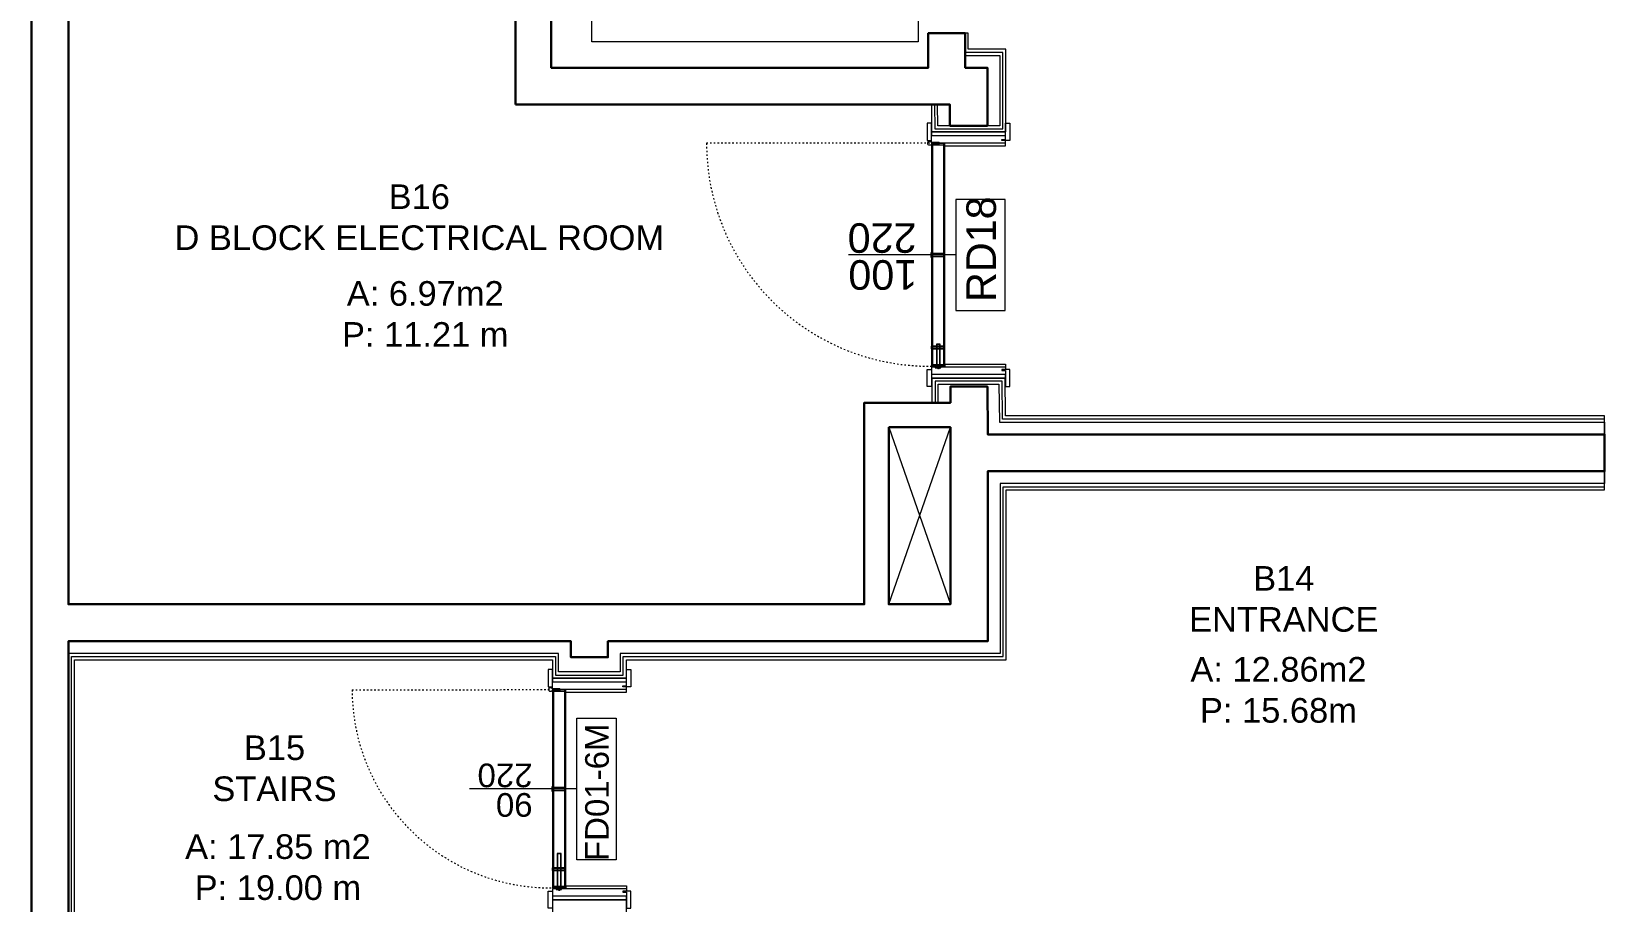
# Model space of a CAD drawing. Header units: centimetres. Extents: x 118932 to 154602, y -32682 to -23521.
# Drawn here: x 126777 to 127416, y -26577 to -26223 of the extents above; entities that cross this region are included whole.
import ezdxf

# ---------------------------------------------------------------- set-up
doc = ezdxf.new("R2010")
doc.units = ezdxf.units.CM
doc.header["$LTSCALE"] = 50
doc.header["$MEASUREMENT"] = 0
doc.linetypes.add('ACAD_ISO03W100', pattern=[30, 12, -18])
for name, color, linetype, lineweight, true_color in [('GEN_00_BL_Yazı', 7, 'Continuous', 0, 0x4f5250), ('GEN_00_BL_Ölçü Dış', 7, 'Continuous', 5, 0x766a5e), ('GEN_02_TF_Asansör', 7, 'Continuous', 13, 0xc4618c), ('GEN_02_TF_Kapı', 7, 'Continuous', 9, 0x4a3526), ('GEN_05_ML_Ahşap', 7, 'Continuous', 9, 0x745e3d), ('GEN_05_ML_Alçıpan_giydirme', 7, 'Continuous', 18, 0x7ebab5), ('GEN_06_GR_İnce', 7, 'Continuous', 13, 0xb0b0a9), ('KALACAK DUVARLAR', 7, 'Continuous', 30, 0x005387)]:
    doc.layers.add(name, color=color, linetype=linetype, lineweight=lineweight, true_color=true_color)
doc.styles.add('ARIAL', font='arial.ttf')
doc.styles.add('arial_1_18', font='arial.ttf', dxfattribs={"height": 0.2})

# ---------------------------------------------------------------- blocks, each defined once
blk = doc.blocks.new('level -1 d blok duvarlar')
at = {"layer": 'GEN_05_ML_Alçıpan_giydirme'}
for points in [[(-2260.7, -1005.93), (-2260.62, -1016.97), (-2230.45, -1016.97), (-2230.5, -983.43), (-2245.75, -983.43), (-2245.75, -976.93), (-2247, -976.93), (-2247, -985.93), (-2233, -985.93), (-2232.95, -1014.47), (-2258.12, -1014.47), (-2258.18, -1005.93)], [(-2259.44, -1005.93), (-2259.37, -1015.72), (-2231.7, -1015.72), (-2231.75, -984.68), (-2247, -984.68)], [(-2156.49, -1426.86), (-2156.5, -1416.86), (-2292.01, -1416.9), (-2292.01, -1446.84), (-2255.32, -1446.84), (-2255.32, -1813.56), (-2608.5, -1813.56), (-2608.5, -1231.35), (-2414.51, -1231.35), (-2414.51, -1238.85), (-2384.51, -1238.85), (-2384.51, -1231.35), (-2230.32, -1231.35), (-2230.32, -1162.34), (-1987.5, -1162.34), (-1987.5, -1132.36), (-2230.64, -1132.36), (-2230.82, -1116.97), (-2260.5, -1116.97), (-2260.5, -1126.97)], [(-2258, -1126.97), (-2258, -1119.47), (-2233.3, -1119.47), (-2233.12, -1134.86), (-1987.5, -1134.86), (-1987.5, -1159.84), (-2232.82, -1159.84), (-2232.82, -1228.85), (-2387.01, -1228.85), (-2387.01, -1236.35), (-2412.01, -1236.35), (-2412.01, -1228.85), (-2611, -1228.85), (-2611, -1816.06), (-2252.82, -1816.06), (-2252.82, -1444.34), (-2289.51, -1444.34), (-2289.51, -1419.4), (-2158.99, -1419.36), (-2158.99, -1426.86)], [(-2157.74, -1426.86), (-2157.75, -1418.11), (-2290.76, -1418.15), (-2290.76, -1445.59), (-2254.07, -1445.59), (-2254.07, -1814.81), (-2609.75, -1814.81), (-2609.75, -1230.1), (-2413.26, -1230.1), (-2413.26, -1237.6), (-2385.76, -1237.6), (-2385.76, -1230.1), (-2231.57, -1230.1), (-2231.57, -1161.09), (-1987.5, -1161.09), (-1987.5, -1133.61), (-2231.88, -1133.61), (-2232.06, -1118.22), (-2259.25, -1118.22), (-2259.25, -1126.97)], [(-2392.02, -1446.84), (-2382.01, -1446.9), (-2382.01, -1416.9), (-2384.51, -1416.86), (-2384.51, -1328.85), (-2414.51, -1328.85), (-2414.59, -1665.85)]]:
    blk.add_lwpolyline(points, dxfattribs=at)
blk = doc.blocks.new('KALACAK DUVARLAR LEVEL -1 D BLOK')
at = {"layer": 'KALACAK DUVARLAR', "elevation": 0}
for points in [[(-1967.94, 368.96), (-1968.12, 1669.45), (-1982.94, 1669.45), (-1982.94, -411.17), (-1967.94, -411.17), (-1967.94, 151.03), (-1763.95, 151.03), (-1763.95, 144.53), (-1748.95, 144.53), (-1748.95, 151.03), (-1594.76, 151.03), (-1594.76, 220.05), (-1344.44, 220.05), (-1344.44, 235.03), (-1594.76, 235.03), (-1594.94, 254.42), (-1609.94, 254.42), (-1609.94, 247.92), (-1644.94, 247.92), (-1644.94, 166.03), (-1967.94, 166.03), (-1967.94, 368.96)], [(-1786.44, 368.96), (-1786.44, 534.96), (-1771.94, 534.96), (-1771.94, 383.96), (-1618.94, 383.96), (-1618.94, 397.96), (-1603.94, 397.96), (-1603.94, 383.96), (-1594.94, 383.96), (-1594.94, 360.42), (-1610.12, 360.42), (-1610.12, 368.96), (-1786.44, 368.96)]]:
    blk.add_lwpolyline(points, dxfattribs=at)
blk.add_lwpolyline([(-1634.94, 237.92), (-1609.94, 237.92), (-1609.94, 166.03), (-1634.94, 166.03)], close=True, dxfattribs=at)
blk = doc.blocks.new('SAFT LEVEL -1 D BLOK')
at = {"layer": 'GEN_06_GR_İnce', "elevation": 0}
for points in [[(-2256.42, -521.64), (-2231.42, -593.52)], [(-2256.42, -593.52), (-2231.42, -521.64)]]:
    blk.add_lwpolyline(points, dxfattribs=at)
blk = doc.blocks.new('level -1 merdiven d blok')
at = {"layer": 'GEN_02_TF_Asansör', "linetype": 'Continuous', "elevation": 0}
blk.add_lwpolyline([(-2540.13, 588.53), (-2407.63, 588.53), (-2407.63, 458.53), (-2540.13, 458.53)], close=True, dxfattribs=at)
blk = doc.blocks.new('FD01-6M')
at = {"layer": 'GEN_02_TF_Kapı'}
for p, q in [((-85.5, 0), (-90, 0)), ((-85.5, 0), (-85.5, -30)), ((-4.8, 0), (-85.2, 0)), ((-85.2, -5.2), (-85.2, 0)), ((-78.07, 0), (-78.07, -5.2, 0)), ((-77.07, 0), (-77.07, -5.2, 0)), ((-45.7, 0), (-45.7, -5.2, 0)), ((-44.31, 0), (-44.31, -5.2, 0)), ((-5.1, 0.14), (-5.1, -3)), ((-4.8, 0.01), (-4.8, -3)), ((-4.8, -5.2), (-4.8, 0)), ((-4.5, 0.01), (-4.5, -3)), ((-4.5, 0), (-4.5, -30)), ((-4.5, 0), (0, 0)), ((-4.2, 0.14), (-4.2, -3)), ((-86.2, -2.73), (-85.2, -2.06)), ((-86.2, -2.99), (-86.2, -2.73)), ((-86.2, -2.99), (-85.2, -3.11)), ((-85.8, -1.47), (-85.8, -2.46)), ((-85.7, -1.47), (-85.8, -1.47)), ((-85.8, -3.04), (-85.8, -3.69)), ((-85.8, -3.69), (-85.7, -3.69)), ((-85.18, -2.6), (-85.5, -2.26)), ((-85.18, -2.6), (-85.5, -2.26)), ((-85.18, -2.6), (-85.5, -3.01)), ((-84.3, -5.4), (-85.5, -5.4)), ((-4.8, -0.4), (-85.2, -0.4)), ((-85.2, -2.06), (-85.2, -3.11)), ((-85.2, -2.54), (-85.2, -2.12)), ((-85.18, -2.54), (-85.2, -2.54)), ((-85.2, -2.55), (-85.18, -2.55)), ((-85.2, -2.65), (-85.2, -2.55)), ((-85.2, -2.65), (-85.18, -2.65)), ((-85.2, -3.08), (-85.2, -2.66)), ((-85.18, -2.66), (-85.2, -2.66)), ((-85.2, -3.11), (-85.2, -2.99)), ((-4.8, -4.8), (-85.2, -4.8)), ((-4.8, -5.2), (-85.2, -5.2)), ((-85.18, -2.1), (-84.82, -2.1)), ((-85.18, -2.54), (-85.18, -2.12)), ((-85.18, -2.12), (-84.82, -2.12)), ((-85.18, -2.45), (-85.18, -2.55)), ((-85.18, -2.45), (-85.07, -2.45)), ((-85.18, -2.65), (-85.18, -2.55)), ((-85.18, -2.65), (-85.18, -2.75)), ((-85.18, -3.08), (-85.18, -2.66)), ((-85.18, -2.75), (-85.07, -2.75)), ((-84.82, -3.08), (-85.18, -3.08)), ((-84.82, -3.1), (-85.18, -3.1)), ((-85.07, -2.12), (-85.07, -3.08)), ((-85.07, -2.45), (-85.07, -2.75)), ((-84.82, -2.12), (-84.82, -3.08)), ((-84.8, -2.12), (-84.8, -3.08)), ((-84.6, -4.8), (-84.6, -0.4)), ((-84.3, -5.4), (-84.3, -30)), ((-44.41, -5.2), (-45.6, -5.2)), ((-5.7, -5.4), (-5.7, -30)), ((-5.7, -5.4), (-4.5, -5.4)), ((-5.4, -4.8), (-5.4, -0.4)), ((-5.2, -2.12), (-5.2, -3.08)), ((-4.82, -2.1), (-5.18, -2.1)), ((-5.18, -3.1), (-4.82, -3.1)), ((-5.1, -3), (-4.8, -3)), ((-4.93, -2.12), (-4.93, -3.08)), ((-4.82, -2.45), (-4.93, -2.45)), ((-4.93, -2.45), (-4.93, -2.75)), ((-4.82, -2.75), (-4.93, -2.75)), ((-4.82, -2.6), (-4.5, -2.26)), ((-4.82, -2.6), (-4.5, -2.26)), ((-4.82, -2.45), (-4.82, -2.55)), ((-4.8, -2.55), (-4.82, -2.55)), ((-4.82, -2.65), (-4.82, -2.55)), ((-4.82, -2.6), (-4.5, -3.01)), ((-4.82, -2.65), (-4.82, -2.75)), ((-4.8, -2.65), (-4.82, -2.65)), ((-4.8, -2.54), (-4.8, -2.12)), ((-4.8, -2.65), (-4.8, -2.55)), ((-4.8, -3.08), (-4.8, -2.66)), ((-4.5, -3), (-4.2, -3)), ((-86.5, -28.5), (-86.9, -28.5)), ((-86.9, -28.5), (-86.9, -30)), ((-86.5, -30), (-86.5, -28.5)), ((-84.3, -30), (-86.5, -30)), ((-5.7, -30), (-3.5, -30)), ((-3.5, -30), (-3.5, -28.5)), ((-3.5, -28.5), (-3.1, -28.5)), ((-3.1, -28.5), (-3.1, -30)), ((-3.1, -30), (0, -30))]:
    blk.add_line(p, q, dxfattribs=at)
at = {"layer": 'GEN_02_TF_Kapı', "linetype": 'ACAD_ISO03W100', "ltscale": 0.001}
blk.add_lwpolyline([(-85.2, 0, -0.416564), (-4.8, 81.35), (-4.65, 0.8)], format="xyb", dxfattribs=at)
at = {"layer": 'GEN_02_TF_Kapı'}
for points in [[(-86.5, 0), (-93.5, 0), (-93.5, 1.75), (-86.5, 1.75)], [(-88.5, 0), (-90, 0), (-90, -30), (-88.5, -30)], [(-77.97, 0), (-78.07, 0), (-78.07, -5.2), (-77.97, -5.2)], [(-78.07, 0), (-77.97, 0), (-77.97, -5.2), (-78.07, -5.2)], [(-77.17, -5.2), (-77.97, -5.2), (-77.97, 0), (-77.17, 0)], [(-77.17, 0), (-77.07, 0), (-77.07, -5.2), (-77.17, -5.2)], [(-77.07, 0), (-77.17, 0), (-77.17, -5.2), (-77.07, -5.2)], [(-46, 0), (-44, 0), (-44, 0.2), (-44.4, 0.3), (-45.6, 0.3), (-46, 0.2)], [(-45.6, 0), (-45.7, 0), (-45.7, -5.2), (-45.6, -5.2)], [(-45.6, -5.2), (-44.4, -5.2), (-44.4, 0), (-45.6, 0)], [(-44.41, 0), (-44.31, 0), (-44.31, -5.2), (-44.41, -5.2)], [(-3.5, 0), (3.5, 0), (3.5, 1.75), (-3.5, 1.75)], [(0, 0), (-1.5, 0), (-1.5, -30), (0, -30)], [(-85.7, -3.69), (-85.5, -3.69), (-85.5, -1.47), (-85.7, -1.47)], [(-85.2, -3.47), (-85, -3.47), (-85, -1.55), (-85.2, -1.55)], [(-71.25, -1.95), (-85.1, -1.95), (-85.1, -3.47), (-71.25, -3.47)], [(-71.35, -2.05), (-85, -2.05), (-85, -3.37), (-71.35, -3.37)], [(-46.01, -5.4), (-44.01, -5.4), (-44.01, -5.2), (-46.01, -5.2)]]:
    blk.add_lwpolyline(points, close=True, dxfattribs=at)
for points in [[(-4.8, -2.54), (-4.82, -2.54), (-4.82, -2.12), (-5.18, -2.12), (-5.18, -3.08), (-4.82, -3.08), (-4.82, -2.66), (-4.8, -2.66)], [(-86.9, -30), (-93.5, -30), (-93.5, -31.75), (-86.5, -31.75), (-86.5, -30)], [(-3.1, -30), (3.5, -30), (3.5, -31.75), (-3.5, -31.75), (-3.5, -30)]]:
    blk.add_lwpolyline(points, dxfattribs=at)
blk.add_circle((-4.65, 0.8), 0.8, dxfattribs=at)
for centre, start, end in [((-85.18, -2.12), 91.54328, 178.45672), ((-85.18, -3.08), 181.54328, 268.45672), ((-84.82, -2.12), 1.54328, 88.45672), ((-84.82, -3.08), 271.54328, 358.45672), ((-5.18, -2.12), 91.54328, 178.45672), ((-5.18, -3.08), 181.54328, 268.45672), ((-4.82, -2.12), 1.54328, 88.45672), ((-4.82, -3.08), 271.54328, 358.45672)]:
    blk.add_arc(centre, 0.0206, start, end, dxfattribs=at)
at = {"layer": 'GEN_05_ML_Ahşap'}
blk.add_lwpolyline([(-45, -9.81), (-45, 33.75)], dxfattribs=at)
blk.add_lwpolyline([(-16.21, -25.81), (-73.79, -25.81), (-73.79, -9.81), (-16.21, -9.81)], close=True, dxfattribs=at)
at = {"layer": 'GEN_00_BL_Yazı', "char_height": 9.6, "attachment_point": 7, "rotation": 90, "style": 'arial_1_18'}
for s, insert in [('\\A1;220', (-34.56, 8.09)), ('\\A1;90', (-46.56, 8.07))]:
    blk.add_mtext_dynamic_manual_height_columns(s, width=2834.1518, gutter_width=1500, heights=[310.23], dxfattribs=dict(at, insert=insert))
at = {"layer": 'GEN_00_BL_Yazı', "insert": (-18.43, -22.98), "char_height": 9.6, "attachment_point": 9, "style": 'arial_1_18'}
blk.add_mtext_dynamic_manual_height_columns('\\A1;FD01-6M', width=2834.1518, gutter_width=1500, heights=[310.23], dxfattribs=at)
blk = doc.blocks.new('RD18')
at = {"layer": 'GEN_02_TF_Kapı'}
for p, q in [((-95.5, 0), (-100, 0)), ((-95.5, 0), (-95.5, -30)), ((-4.8, 0), (-95.2, 0)), ((-95.2, -5.2), (-95.2, 0)), ((-88.07, 0), (-88.07, -5.2, 0)), ((-87.07, 0), (-87.07, -5.2, 0)), ((-50.7, 0), (-50.7, -5.2, 0)), ((-49.31, 0), (-49.31, -5.2, 0)), ((-5.1, 0.14), (-5.1, -3)), ((-4.8, 0.01), (-4.8, -3)), ((-4.8, -5.2), (-4.8, 0)), ((-4.5, 0.01), (-4.5, -3)), ((-4.5, 0), (-4.5, -30)), ((-4.5, 0), (0, 0)), ((-4.2, 0.14), (-4.2, -3)), ((-96.2, -2.73), (-95.2, -2.06)), ((-96.2, -2.99), (-96.2, -2.73)), ((-96.2, -2.99), (-95.2, -3.11)), ((-95.8, -1.47), (-95.8, -2.46)), ((-95.7, -1.47), (-95.8, -1.47)), ((-95.8, -3.04), (-95.8, -3.69)), ((-95.8, -3.69), (-95.7, -3.69)), ((-95.18, -2.6), (-95.5, -2.26)), ((-95.18, -2.6), (-95.5, -2.26)), ((-95.18, -2.6), (-95.5, -3.01)), ((-94.3, -5.4), (-95.5, -5.4)), ((-4.8, -0.4), (-95.2, -0.4)), ((-95.2, -2.06), (-95.2, -3.11)), ((-95.2, -2.54), (-95.2, -2.12)), ((-95.18, -2.54), (-95.2, -2.54)), ((-95.2, -2.55), (-95.18, -2.55)), ((-95.2, -2.65), (-95.2, -2.55)), ((-95.2, -2.65), (-95.18, -2.65)), ((-95.2, -3.08), (-95.2, -2.66)), ((-95.18, -2.66), (-95.2, -2.66)), ((-95.2, -3.11), (-95.2, -2.99)), ((-4.8, -4.8), (-95.2, -4.8)), ((-4.8, -5.2), (-95.2, -5.2)), ((-95.18, -2.1), (-94.82, -2.1)), ((-95.18, -2.54), (-95.18, -2.12)), ((-95.18, -2.12), (-94.82, -2.12)), ((-95.18, -2.45), (-95.18, -2.55)), ((-95.18, -2.45), (-95.07, -2.45)), ((-95.18, -2.65), (-95.18, -2.55)), ((-95.18, -2.65), (-95.18, -2.75)), ((-95.18, -3.08), (-95.18, -2.66)), ((-95.18, -2.75), (-95.07, -2.75)), ((-94.82, -3.08), (-95.18, -3.08)), ((-94.82, -3.1), (-95.18, -3.1)), ((-95.07, -2.12), (-95.07, -3.08)), ((-95.07, -2.45), (-95.07, -2.75)), ((-94.82, -2.12), (-94.82, -3.08)), ((-94.8, -2.12), (-94.8, -3.08)), ((-94.6, -4.8), (-94.6, -0.4)), ((-94.3, -5.4), (-94.3, -30)), ((-49.41, -5.2), (-50.6, -5.2)), ((-5.7, -5.4), (-5.7, -30)), ((-5.7, -5.4), (-4.5, -5.4)), ((-5.4, -4.8), (-5.4, -0.4)), ((-5.2, -2.12), (-5.2, -3.08)), ((-4.82, -2.1), (-5.18, -2.1)), ((-5.18, -3.1), (-4.82, -3.1)), ((-5.1, -3), (-4.8, -3)), ((-4.93, -2.12), (-4.93, -3.08)), ((-4.82, -2.45), (-4.93, -2.45)), ((-4.93, -2.45), (-4.93, -2.75)), ((-4.82, -2.75), (-4.93, -2.75)), ((-4.82, -2.6), (-4.5, -2.26)), ((-4.82, -2.6), (-4.5, -2.26)), ((-4.82, -2.45), (-4.82, -2.55)), ((-4.8, -2.55), (-4.82, -2.55)), ((-4.82, -2.65), (-4.82, -2.55)), ((-4.82, -2.6), (-4.5, -3.01)), ((-4.82, -2.65), (-4.82, -2.75)), ((-4.8, -2.65), (-4.82, -2.65)), ((-4.8, -2.54), (-4.8, -2.12)), ((-4.8, -2.65), (-4.8, -2.55)), ((-4.8, -3.08), (-4.8, -2.66)), ((-4.5, -3), (-4.2, -3)), ((-96.5, -28.5), (-96.9, -28.5)), ((-96.9, -28.5), (-96.9, -30)), ((-96.5, -30), (-96.5, -28.5)), ((-94.3, -30), (-96.5, -30)), ((-5.7, -30), (-3.5, -30)), ((-3.5, -30), (-3.5, -28.5)), ((-3.5, -28.5), (-3.1, -28.5)), ((-3.1, -28.5), (-3.1, -30)), ((-3.1, -30), (0, -30))]:
    blk.add_line(p, q, dxfattribs=at)
at = {"layer": 'GEN_02_TF_Kapı', "linetype": 'ACAD_ISO03W100', "ltscale": 0.001}
blk.add_lwpolyline([(-4.65, 0.8), (-4.65, 91.35, 0.416804), (-95.2, 0)], format="xyb", dxfattribs=at)
at = {"layer": 'GEN_02_TF_Kapı'}
for points in [[(-96.5, 0), (-103.5, 0), (-103.5, 1.75), (-96.5, 1.75)], [(-98.5, 0), (-100, 0), (-100, -30), (-98.5, -30)], [(-87.97, 0), (-88.07, 0), (-88.07, -5.2), (-87.97, -5.2)], [(-88.07, 0), (-87.97, 0), (-87.97, -5.2), (-88.07, -5.2)], [(-87.17, -5.2), (-87.97, -5.2), (-87.97, 0), (-87.17, 0)], [(-87.17, 0), (-87.07, 0), (-87.07, -5.2), (-87.17, -5.2)], [(-87.07, 0), (-87.17, 0), (-87.17, -5.2), (-87.07, -5.2)], [(-51, 0), (-49, 0), (-49, 0.2), (-49.4, 0.3), (-50.6, 0.3), (-51, 0.2)], [(-50.6, 0), (-50.7, 0), (-50.7, -5.2), (-50.6, -5.2)], [(-50.6, -5.2), (-49.4, -5.2), (-49.4, 0), (-50.6, 0)], [(-49.41, 0), (-49.31, 0), (-49.31, -5.2), (-49.41, -5.2)], [(-3.5, 0), (3.5, 0), (3.5, 1.75), (-3.5, 1.75)], [(0, 0), (-1.5, 0), (-1.5, -30), (0, -30)], [(-95.7, -3.69), (-95.5, -3.69), (-95.5, -1.47), (-95.7, -1.47)], [(-95.2, -3.47), (-95, -3.47), (-95, -1.55), (-95.2, -1.55)], [(-86.25, -1.95), (-95.1, -1.95), (-95.1, -3.47), (-86.25, -3.47)], [(-86.35, -2.05), (-95, -2.05), (-95, -3.37), (-86.35, -3.37)], [(-51.01, -5.4), (-49.01, -5.4), (-49.01, -5.2), (-51.01, -5.2)]]:
    blk.add_lwpolyline(points, close=True, dxfattribs=at)
for points in [[(-4.8, -2.54), (-4.82, -2.54), (-4.82, -2.12), (-5.18, -2.12), (-5.18, -3.08), (-4.82, -3.08), (-4.82, -2.66), (-4.8, -2.66)], [(-96.9, -30), (-103.5, -30), (-103.5, -31.75), (-96.5, -31.75), (-96.5, -30)], [(-3.1, -30), (3.5, -30), (3.5, -31.75), (-3.5, -31.75), (-3.5, -30)]]:
    blk.add_lwpolyline(points, dxfattribs=at)
blk.add_circle((-4.65, 0.8), 0.8, dxfattribs=at)
for centre, start, end in [((-95.18, -2.12), 91.54328, 178.45672), ((-95.18, -3.08), 181.54328, 268.45672), ((-94.82, -2.12), 1.54328, 88.45672), ((-94.82, -3.08), 271.54328, 358.45672), ((-5.18, -2.12), 91.54328, 178.45672), ((-5.18, -3.08), 181.54328, 268.45672), ((-4.82, -2.12), 1.54328, 88.45672), ((-4.82, -3.08), 271.54328, 358.45672)]:
    blk.add_arc(centre, 0.0206, start, end, dxfattribs=at)
at = {"layer": 'GEN_05_ML_Ahşap'}
blk.add_lwpolyline([(-50, -9.81), (-50, 33.75)], dxfattribs=at)
blk.add_lwpolyline([(-72.5, -29.81), (-27.5, -29.81), (-27.5, -9.81), (-72.5, -9.81)], close=True, dxfattribs=at)
at = {"layer": 'GEN_00_BL_Yazı', "char_height": 12, "attachment_point": 9, "rotation": 90, "style": 'arial_1_18'}
for s, insert in [('\\A1;100', (-51.95, 33.82)), ('\\A1;220', (-36.95, 34.09))]:
    blk.add_mtext_dynamic_manual_height_columns(s, width=3542.6897, gutter_width=1875, heights=[387.79], dxfattribs=dict(at, insert=insert))
at = {"layer": 'GEN_00_BL_Yazı', "insert": (-69.08, -26.27), "char_height": 12, "attachment_point": 7, "style": 'arial_1_18'}
blk.add_mtext_dynamic_manual_height_columns('\\A1;RD18', width=3542.6897, gutter_width=1875, heights=[387.79], dxfattribs=at)
blk = doc.blocks.new('LEVEL -1 KAPILAR')
at = {"color": 1, "rotation": 90}
blk.add_blockref('RD18', (-674.98, 2224.68, 0), dxfattribs=at)
at = {"color": 5, "rotation": 90}
blk.add_blockref('FD01-6M', (-828.86, 2002.8, 0), dxfattribs=at)
blk = doc.blocks.new('tefrıslı mahal level -1 b blok')
at = {"layer": 'GEN_00_BL_Yazı', "char_height": 10, "attachment_point": 2, "style": 'ARIAL'}
for s, insert in [('B16\\PD BLOCK ELECTRICAL ROOM', (-1247.22, 3527.06)), ('\\pxqc;\\PA: 6.97m2\\PP: 11.21 m', (-1244.82, 3504.42)), ('B14\\PENTRANCE', (-896.35, 3372.02)), ('\\pxqc;\\PA: 12.86m2\\PP: 15.68m', (-898.51, 3351.75)), ('B15\\PSTAIRS', (-1305.99, 3303.23)), ('\\pxqc;\\PA: 17.85 m2\\PP: 19.00 m', (-1304.62, 3279.74, 0))]:
    blk.add_mtext(s, dxfattribs=dict(at, insert=insert))

msp = doc.modelspace()

# ---------------------------------------------------------------- block references
for name, p in [('KALACAK DUVARLAR LEVEL -1 D BLOK', (128760.11, -26621.94)), ('SAFT LEVEL -1 D BLOK', (129381.59, -25862.39, 0)), ('level -1 merdiven d blok', (129544.7, -26686.03, 0))]:
    msp.add_blockref(name, p)
at = {"color": 254, "true_color": 0xddb3d4}
msp.add_blockref('level -1 d blok duvarlar', (129403.17, -25247.06, 0), dxfattribs=at)
at = {"layer": 'GEN_00_BL_Ölçü Dış'}
msp.add_blockref('tefrıslı mahal level -1 b blok', (128181.82, -29812.4), dxfattribs=at)
at = {"layer": 'GEN_06_GR_İnce'}
msp.add_blockref('LEVEL -1 KAPILAR', (127817.53, -28488.7), dxfattribs=at)

doc.saveas('drawing.dxf')
